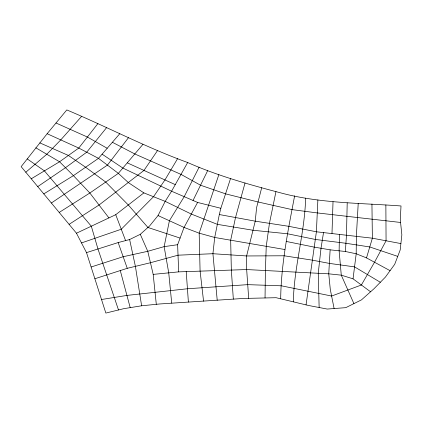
<?xml version="1.0" encoding="UTF-8"?>
<svg xmlns="http://www.w3.org/2000/svg" width="423" height="423" viewBox="0 0 423 423"><rect width="100%" height="100%" fill="white"/><g stroke="black" fill="none" stroke-linecap="round" stroke-linejoin="round"><path stroke-width="0.63" d="M265.041 297.956L265.395 270.657L266.241 246.35L269.446 223.349L275.96 191.593M339.442 234.374L339.124 250.813L341.276 275.156L353.919 303.629M347.204 202.866L346.474 235.167L345.364 251.489L356.192 253.774L366.503 257.898L390.08 270.667M331.992 233.538L333.023 201.708M317.874 199.963L316.399 231.783L306.051 304.888M280.687 298.802C281.094 263.984 288.19 229.863 294.635 195.807M358.218 203.384L356.367 236.325L356.192 253.774L353.046 278.842L370.569 291.785M286.175 241.427L314.204 247.117L330.125 249.834L328.75 273.829L330.284 289.364L334.101 308.541M293.313 301.832C294.038 266.85 304.708 233.11 305.633 198.133M323.516 232.581L321.009 248.28L318.255 273.152L319.138 307.51M230.487 178.702L220.843 208.285L219.326 214.54L214.704 237.462L212.928 253.715L217.221 300.298M261.705 187.706L256.613 207.534L255.238 221.166L246.62 255.963L246.672 269.557L248.676 298.331M245.023 182.995L235.516 217.528L230.667 240.227L231.344 270.033L233.332 299.161M366.503 257.898L372.372 238.197L371.939 204.05M218.855 174.651L199.175 233.163L200.084 270.974L203.563 301.171M187.675 162.522C146.31 147.521 107.32 126.948 66.797 109.927L47.143 133.726L21.15 166.646L76.463 233.216L86.509 252.616L105.85 313.073L123.68 308.695L141.62 305.787L159.598 303.978L243.368 298.453L276.113 297.707L308.42 305.459L327.217 309.06L345.76 307.664L361.448 299.896L373.974 288.756L385.411 277.091L394.701 264.317L400.19 249.961L401.85 234.828L400.28 219.622L401.009 205.969C360.613 202.971 319.651 203.463 280.243 192.761C248.835 184.481 217.448 175.704 187.675 162.522L171.564 191.222L165.187 201.359L158.043 215.561L149.568 225.998L140.283 234.305L147.77 251.299L153.189 274.39L178.665 271.867L177.628 244.706L184.058 227.426L197.594 202.443L220.843 208.285M193.036 200.481L207.677 170.643M199.117 167.17L184.206 196.674L169.406 220.743L164.135 246.641L168.735 272.851L171.712 303.09M177.597 158.641L164.938 179.949L153.523 196.721L121.264 229.234L81.496 242.934M157.525 150.572L143.973 170.432L99.045 205.012L69.097 224.349M128.486 137.681L107.431 165.113L51.363 203.014M97.893 123.611L78.773 148.061L59.558 161.766L31.239 178.792M106.675 127.556L86.72 152.211L65.486 167.698L37.737 186.612M59.188 212.436L89.845 193.004L118.35 173.367L142.963 144.312M119.815 133.679L98.48 158.355L73.417 175.64L43.791 193.903M81.56 116.425L60.769 139.902L46.784 154.252L25.803 172.246M76.463 233.216L115.728 214.694L143.873 192.888L165.187 201.359L191.302 214.059L217.348 224.349L253.023 230.255L287.619 233.792L315.299 239.444L345.919 243.278L369.76 246.958L397.736 256.38M86.509 252.616L118.16 242.564L129.623 239.54L140.283 234.305M94.937 278.72L127.26 268.314L150.456 262.731L178.025 255.185L212.928 253.715L246.62 255.963L284.119 255.778L312.364 260.161L329.348 263.402L354.548 266.871L380.33 282.273M91.151 266.987L123.167 256.724L147.77 251.299L164.135 246.641L177.628 244.706M101.541 299.51L126.932 295.418L187.442 288.756L247.725 284.647L281.417 285.811L331.616 296.042L361.385 285.002L374.519 262.234L386.067 240.782L385.866 204.97M178.665 271.867L246.672 269.557L328.75 273.829L341.276 275.156L353.046 278.842M330.125 249.834L345.364 251.489M400.57 222.461L317.271 212.922L292.097 209.628L258.041 201.972L225.554 193.845L200.528 185.211L181.012 174.392L134.858 153.988L112.375 142.281M284.869 249.528L214.704 237.462L199.175 233.163L184.058 227.426L158.043 215.561M219.326 214.54L255.238 221.166L289.025 226.358L316.399 231.783L372.372 238.197L400.893 243.579M180.092 238.08L147.923 227.468L128.291 204.959L105.724 182.064L85.61 167.233L68.404 155.458L39.82 142.879M197.594 202.443L171.564 191.222L122.903 168.09L102.096 154.168M56.005 122.998L87.392 137.036L107.188 148.277M47.143 133.726L78.773 148.061L98.48 158.355L118.35 173.367L128.402 182.636L143.873 192.888M127.386 162.897L175.265 184.634M35.86 147.828L59.558 161.766L73.417 175.64L89.845 193.004L108.912 217.908M27.204 158.9L44.415 170.871L91.315 226.21L97.962 248.978L118.498 309.969M115.728 214.694L125.594 240.602M118.16 242.564L127.26 268.314M120.243 270.45L130.205 307.637M129.623 239.54L135.402 266.353L141.62 305.787M153.189 274.39L156.304 304.311M186.199 271.381L188.394 302.043"/></g></svg>
